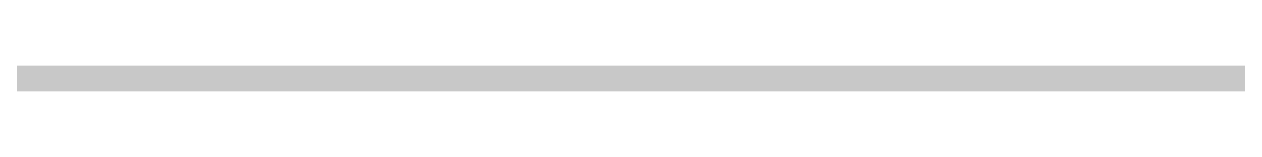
# Model space of a CAD drawing. Header units: inches. Extents: x 0 to 213, y 0 to 212.
# Drawn here: x 0.4626 to 0.9376, y 2.305 to 2.315 of the extents above; entities that cross this region are included whole.
import ezdxf

# ---------------------------------------------------------------- set-up
doc = ezdxf.new("R2010")
doc.units = ezdxf.units.IN
doc.header["$MEASUREMENT"] = 0
doc.layers.add('Dimension', color=6, linetype='Continuous')

msp = doc.modelspace()

# ---------------------------------------------------------------- linework, layer by layer
at = {"layer": 'Dimension', "const_width": 0.01}
msp.add_lwpolyline([(5e-07, 2.31), (1.2765478, 2.31)], dxfattribs=at)

doc.saveas('drawing.dxf')
